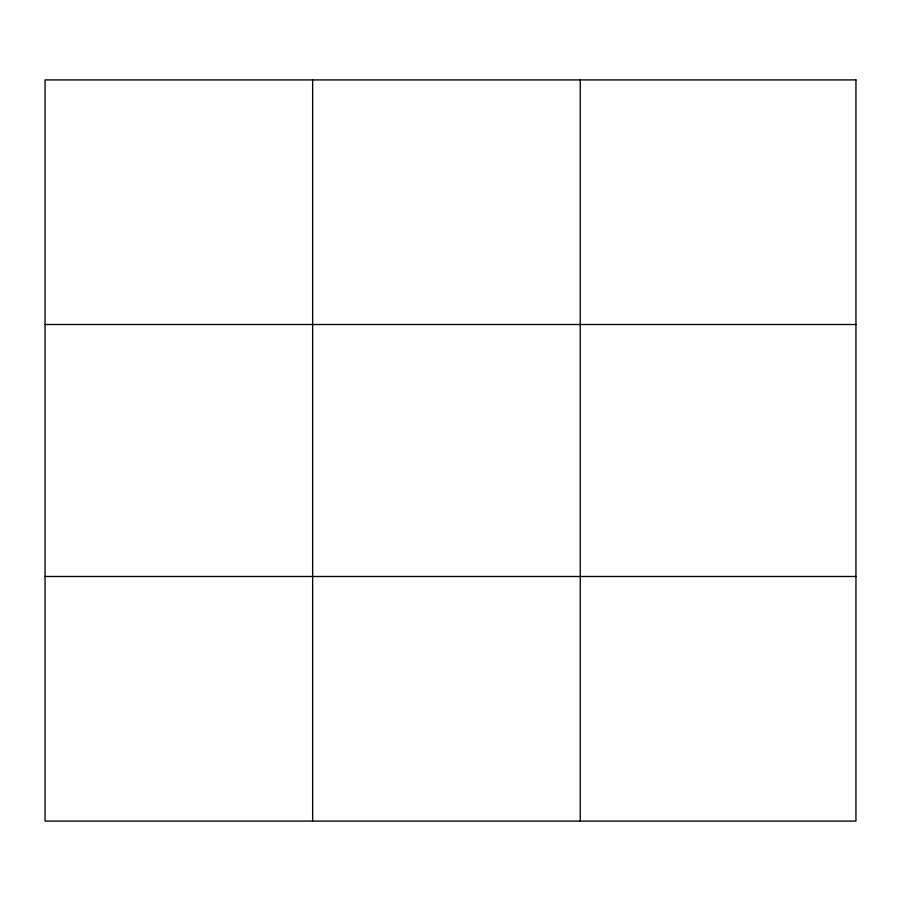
<?xml version="1.0" encoding="UTF-8"?>
<svg xmlns="http://www.w3.org/2000/svg" width="901" height="901" viewBox="0 0 901 901"><rect width="100%" height="100%" fill="white"/><g stroke="black" fill="none" stroke-linecap="round" stroke-linejoin="round"><path stroke-width="1.35" d="M312.647 79.919L312.647 821.081M580.244 79.919L580.244 821.081M45.05 324.506L855.95 324.506M45.05 576.494L855.95 576.494M855.95 79.919L855.95 821.081L45.05 821.081L45.05 79.919L855.95 79.919"/></g></svg>
